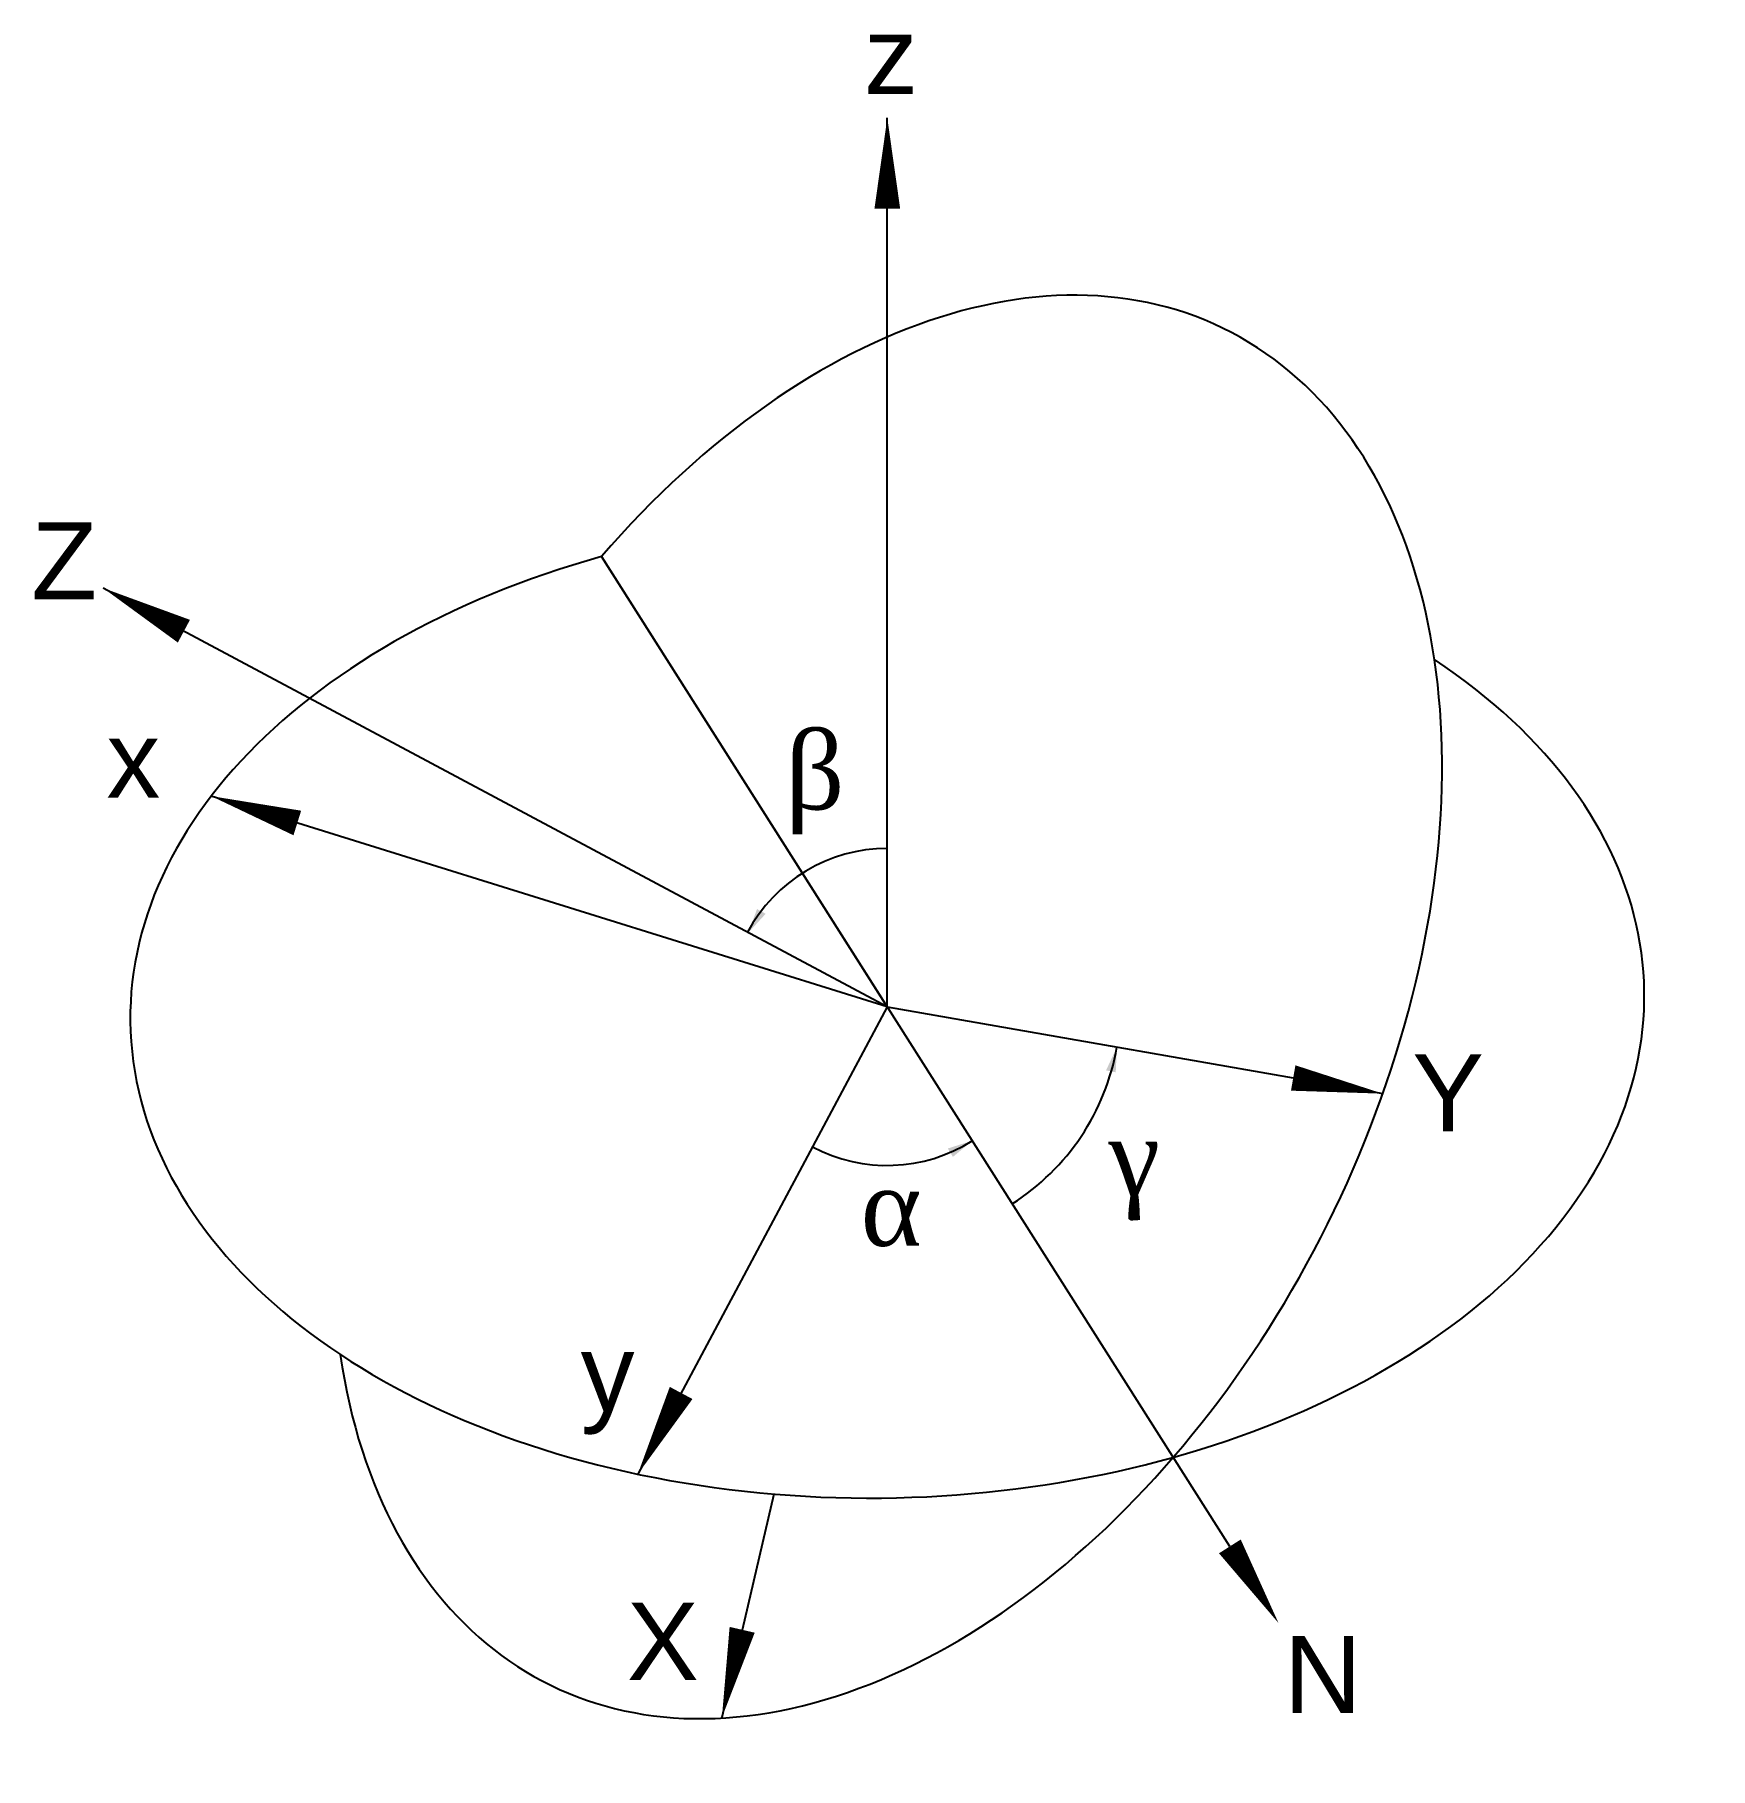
# Model space of a CAD drawing. Header units: millimetres. Extents: x 2446 to 2966, y 1016 to 1554.
import ezdxf

# ---------------------------------------------------------------- set-up
doc = ezdxf.new("R2010")
doc.units = ezdxf.units.MM
doc.styles.get("Standard").update_dxf_attribs({"font": ''})
doc.styles.get('Standard').set_extended_font_data('SimSun')

msp = doc.modelspace()

# ---------------------------------------------------------------- linework, layer by layer
at = {"color": 5}
for q in [(2710.58, 1528.6), (2500.52, 1317.9), (2633.04, 1107.23)]:
    msp.add_line((2710.58, 1252.4), q, dxfattribs=at)
at = {"color": 3}
for p, q in [((2621.74, 1392.32), (2710.58, 1252.4)), ((2710.58, 1252.4), (2621.74, 1392.32)), ((2710.58, 1252.4), (2621.74, 1392.32)), ((2621.74, 1392.32), (2621.74, 1392.32)), ((2621.74, 1392.32), (2621.74, 1392.32)), ((2621.74, 1392.32), (2710.58, 1252.4))]:
    msp.add_line(p, q, dxfattribs=at)
at = {"color": 1}
for p, q in [((2710.58, 1252.4), (2466.96, 1382.54)), ((2710.58, 1252.4), (2864.55, 1225.46)), ((2675.35, 1101.05), (2659.19, 1031.61))]:
    msp.add_line(p, q, dxfattribs=at)
at = {"color": 5}
for points in [[(2710.58, 1500.4, 8, 0, 0), (2710.58, 1528.6, 0, 0, 0)], [(2527.27, 1309.56, 8, 0, 0), (2500.52, 1317.9, 0, 0, 0)], [(2646.52, 1132.47, 8, 0, 0), (2633.04, 1107.23, 0, 0, 0)]]:
    msp.add_lwpolyline(points, format="xyseb", dxfattribs=at)
at = {"color": 3}
msp.add_lwpolyline([(2817.01, 1084.79), (2621.74, 1392.32)], dxfattribs=at)
at = {"color": 1}
for points in [[(2492.03, 1369.15, 8, 0, 0), (2466.96, 1382.54, 0, 0, 0)], [(2836.69, 1230.33, 8, 0, 0), (2864.55, 1225.46, 0, 0, 0)], [(2665.48, 1058.88, 8, 0, 0), (2659.19, 1031.61, 0, 0, 0)]]:
    msp.add_lwpolyline(points, format="xyseb", dxfattribs=at)
at = {"color": 3}
msp.add_lwpolyline([(2817.01, 1084.79, 8, 0, 0), (2832.14, 1060.96, 0, 0, 0)], format="xyseb", dxfattribs=at)
for radius, start, end in [(49.24, 90, 151.8896), (72.41, 302.4143, 350.0749), (49.24, 241.8896, 302.4143)]:
    msp.add_arc((2710.58, 1252.4), radius, start, end)
at = {"color": 1}
msp.add_ellipse((2710.58, 1252.4), major_axis=(-105.49, -210.28), ratio=0.648273, start_param=5.536814, end_param=10.624871, dxfattribs=at)
at = {"color": 5}
msp.add_ellipse((2710.58, 1252.4), major_axis=(-235.18, -6.03), ratio=0.648273, start_param=5.083092, end_param=10.171149, dxfattribs=at)
for points in [[(2672.78, 1281.34), (2670.1, 1282.82), (2667.4, 1275.47)], [(2778.55, 1232.7), (2781.55, 1232.09), (2781.91, 1239.92)], [(2729.39, 1208.43), (2730.97, 1205.81), (2736.98, 1210.83)]]:
    msp.add_solid(points)

# ---------------------------------------------------------------- texts
at = {"color": 5, "char_height": 25, "attachment_point": 1}
for s, insert in [('{\\fArial|b0|i0|c0|p34;\\H0.95833x;z}', (2703.34, 1560.05)), ('{\\fArial|b0|i0|c0|p34;\\H0.95833x;y}', (2615.3, 1150.72)), ('{\\fArial|b0|i0|c0|p34;\\H0.95833x;\\C1;X}', (2629.67, 1067.27))]:
    msp.add_mtext_dynamic_manual_height_columns(s, width=49.1006, gutter_width=12.5, heights=[0], dxfattribs=dict(at, insert=insert))
at = {"color": 1, "char_height": 25, "attachment_point": 1}
for s, insert in [('{\\fArial|b0|i0|c0|p34;\\H0.95833x;Z}', (2444.6, 1403)), ('{\\fArial|b0|i0|c0|p34;\\H0.95833x;\\C5;x}', (2467.96, 1341.36)), ('{\\fArial|b0|i0|c0|p34;\\H0.95833x;Y}', (2873.66, 1237.69))]:
    msp.add_mtext_dynamic_manual_height_columns(s, width=49.1006, gutter_width=12.5, heights=[0], dxfattribs=dict(at, insert=insert))
at = {"char_height": 25, "attachment_point": 1}
for s, insert in [('{\\fTimes New Roman|b0|i0|c161|p18;\\H0.95833x;β}', (2678.86, 1337.73)), ('{\\fTimes New Roman|b0|i0|c161|p18;\\H0.95833x;γ}', (2779.31, 1217.75)), ('{\\fTimes New Roman|b0|i0|c161|p18;\\H0.95833x;α}', (2702.3, 1202.15))]:
    msp.add_mtext_dynamic_manual_height_columns(s, width=49.1006, gutter_width=12.5, heights=[0], dxfattribs=dict(at, insert=insert))
at = {"color": 3, "insert": (2833.81, 1056.97), "char_height": 25, "attachment_point": 1}
msp.add_mtext_dynamic_manual_height_columns('{\\fArial|b0|i0|c0|p34;\\H0.95833x;N}', width=49.1006, gutter_width=12.5, heights=[0], dxfattribs=at)

doc.saveas('drawing.dxf')
